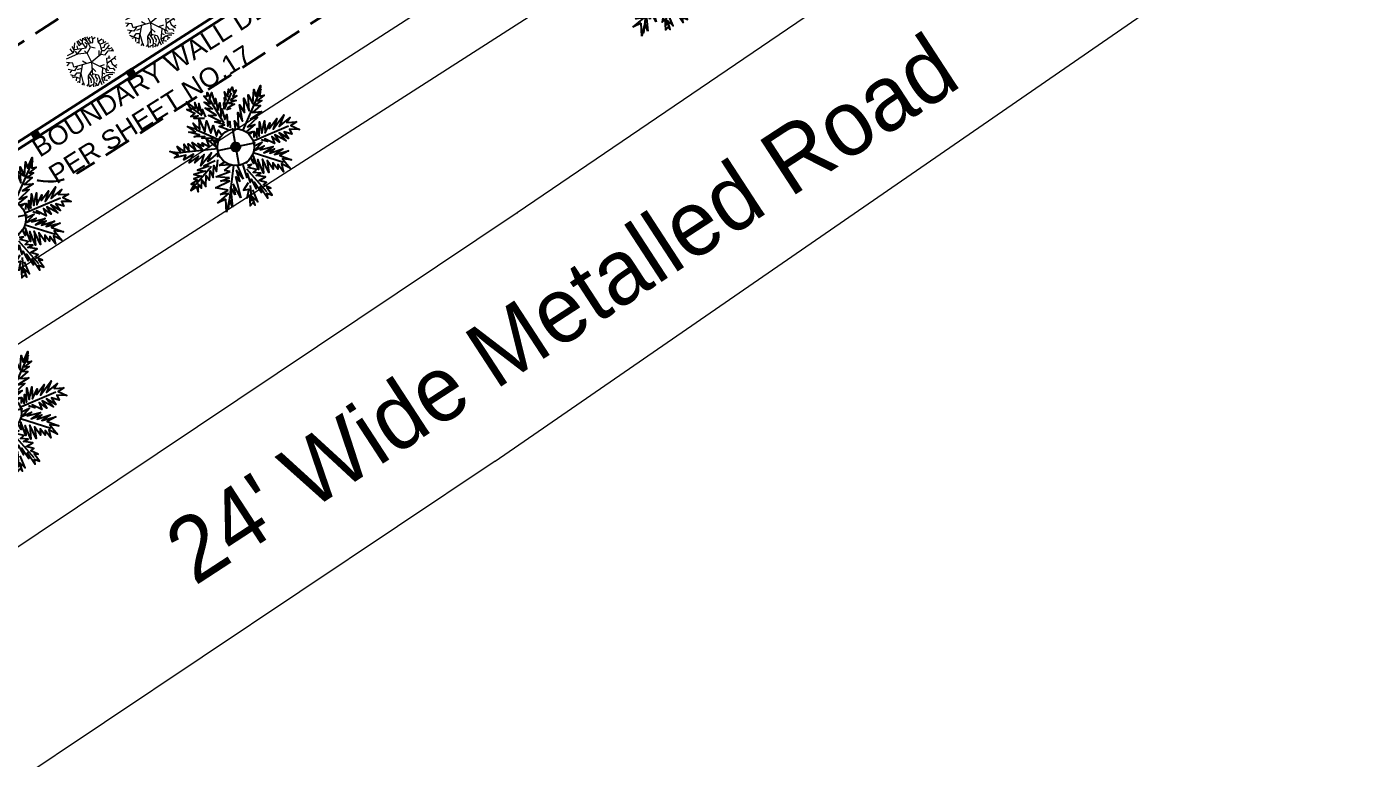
# Model space of a CAD drawing. Header units: millimetres. Extents: x 1898 to 3725, y 783 to 1532.
# Drawn here: x 2037.28 to 2086.4, y 1233.15 to 1260.22 of the extents above; entities that cross this region are included whole.
import ezdxf

# ---------------------------------------------------------------- set-up
doc = ezdxf.new("R2010")
doc.units = ezdxf.units.MM
doc.linetypes.add('DASHED', pattern=[0.75, 0.5, -0.25])
doc.layers.get('0').update_dxf_attribs({"lineweight": 20})
doc.layers.get('Defpoints').update_dxf_attribs({"lineweight": 15})
for name, color, linetype, lineweight in [('COL HATCH', 253, 'Continuous', 13), ('Column', 251, 'Continuous', 30), ('DIM', 6, 'Continuous', 18), ('Hatch', 43, 'Continuous', 13), ('Property Line', 1, 'Continuous', 30), ('RD', 7, 'Continuous', 18), ('TEXT', 7, 'Continuous', 15), ('TR', 92, 'Continuous', 13)]:
    doc.layers.add(name, color=color, linetype=linetype, lineweight=lineweight)
doc.layers.add('PLANTS', color=82, linetype='Continuous')
doc.styles.add('DIM', font='arial.ttf', dxfattribs={"height": 0.5})
doc.styles.add('STYLE9', font='GOTHIC.TTF')
doc.styles.add('Tabrej', font='arial.ttf')
doc.dimstyles.new('Tabrej', dxfattribs={"dimtxt": 4, "dimasz": 0.45, "dimexe": 0.18, "dimexo": 0.0625, "dimgap": 0.09, "dimtad": 0, "dimdec": 3, "dimzin": 0, "dimdsep": 46, "dimtxsty": 'Tabrej', "dimcen": 0, "dimclrd": 256, "dimclre": 256, "dimclrt": 7, "dimaunit": 1, "dimadec": 3, "dimazin": 0, "dimtfac": 1, "dimtdec": 3, "dimtofl": 0, "dimtmove": 0, "dimatfit": 3, "dimfxl": 0, "dimtolj": 1, "dimtzin": 0, "dimlwd": -1, "dimlwe": -1, "dimarcsym": 0})

# ---------------------------------------------------------------- blocks, each defined once
blk = doc.blocks.new('TREE')
at = {"linetype": 'Continuous'}
h = blk.add_hatch(color=256, dxfattribs=at)
h.paths.add_polyline_path([(0.58, -1.88), (0, 0), (-1.9, -0.52, 0.424022)])
h.paths.add_polyline_path([(-0.58, 1.88, 0.328498), (-1.97, 0, 0.067064), (-1.9, -0.52), (0, 0)])
h.paths.add_polyline_path([(-0.58, 1.88), (0, 0), (1.9, 0.52, 0.424022)])
blk.add_hatch(color=256).paths.add_polyline_path([(1.97, 0, 0.067064), (1.9, 0.52), (0, 0), (0.58, -1.88, 0.328498)])
blk.add_line((-2.35, 7.57), (2.35, -7.57), dxfattribs=at)
blk.add_lwpolyline([(-7.65, -2.1), (7.65, 2.1)], dxfattribs=at)
blk.add_circle((0, 0), 1.97, dxfattribs=at)
at = {"layer": 'PLANTS', "linetype": 'ByBlock'}
for p, q in [((-3.6, 7.63), (-11.22, 21.86)), ((1.69, 7.75), (4.63, 21.16)), ((8.86, 5.52), (17.87, 15.03)), ((-7.52, 2.5), (-25.98, 8.63)), ((15.96, 7.75), (22.66, 8.84)), ((5.99, 5.2), (6.39, 5.6)), ((6.39, 5.6), (6.11, 5.06)), ((7.49, 2.61), (7.91, 2.84)), ((7.83, 1.27), (13.45, 4.41)), ((13.45, 4.41), (9.83, 1.06)), ((9.83, 1.06), (14.73, 3.11)), ((12.63, 1.05), (21.55, 4.25)), ((14.73, 3.11), (12.63, 1.05)), ((21.55, 4.25), (15.88, 0.34)), ((15.88, 0.34), (20.6, 1.57)), ((20.6, 1.57), (17.46, -0.62)), ((17.46, -0.62), (25.93, 0.99)), ((25.93, 0.99), (22.47, -0.6)), ((-15.78, -6.29), (-23.18, -3.92)), ((8.58, -6.38), (6.77, -4.13)), ((10.56, -3.87), (7.85, -1.09)), ((7.85, -1.09), (8.58, -6.38)), ((7.92, -0.24), (26.9, -0.82)), ((10.64, -1.4), (10.56, -3.87)), ((13.49, -7.36), (10.64, -1.4)), ((15.23, -5.17), (13.44, -1.41)), ((13.44, -1.41), (13.49, -7.36)), ((18.24, -7.08), (14.7, -1.26)), ((14.7, -1.26), (15.23, -5.17)), ((18.76, -1.63), (18.24, -7.08)), ((21.05, -4.8), (18.76, -1.63)), ((24.8, -5.67), (20.26, -1.15)), ((20.26, -1.15), (21.05, -4.8)), ((22.47, -0.6), (28.26, -1.43)), ((28.26, -1.43), (22.75, -2.18)), ((22.75, -2.18), (24.8, -5.67)), ((-9.72, -5.98), (-19.78, -13.33)), ((-2.45, -7.54), (-5.7, -17.57)), ((1.51, -7.78), (5.13, -26.4)), ((9.36, -9.67), (18.72, -16.39)), ((-12.25, -15.65), (-15.06, -20.59))]:
    blk.add_line(p, q, dxfattribs=at)
for points in [[(-4.86, 7.48), (-7.46, 7.35), (-5.02, 8.74), (-8.79, 8.42), (-5.6, 9.6), (-11.78, 9.24), (-6.95, 10.73), (-12.46, 11.39), (-7.35, 12.04), (-11.81, 13.72), (-9.34, 13.64), (-13.85, 16.49), (-9.13, 15.43), (-15.78, 19.37), (-10.52, 17.87), (-14.89, 22.17), (-12.53, 20.94), (-13.19, 25.16), (-11.48, 22.85), (-10.06, 26.69), (-9.77, 22.46), (-7.83, 23.64), (-8.46, 20.2), (-5.84, 22.4), (-7.79, 18.05), (-4.69, 21.41), (-6.87, 16.37), (-3.88, 18.57), (-5.95, 15.06), (-3.02, 16.5), (-4.75, 12.17), (-3.59, 13.46), (-4.09, 10.6)], [(-1.29, 7.82), (-3.23, 11.18), (0.57, 8.41), (-1.6, 12.22), (0.2, 10.54), (-1.73, 16.08), (1.39, 12.29), (-0.81, 16.68), (1.2, 14.87), (-1.05, 20.27), (1.68, 16.91), (-0.41, 22.82), (1.81, 19.25), (3.24, 24.49), (3.18, 20.56), (6.91, 24.17), (5.33, 20.35), (8.74, 21.55), (5.75, 18.82), (7.77, 18.93), (5.35, 16.6), (8.06, 16.99), (4.59, 13.99), (9.55, 15.18), (4.11, 11.95), (10.1, 12.97), (4.41, 10.01), (8.76, 10.72), (3.17, 8.02), (6.34, 8.38), (3.99, 6.85)], [(7.52, 3.79), (12.67, 5.93), (10.93, 6.02), (14.58, 7.54), (13.13, 7.82), (17.13, 10.44), (14.35, 9.51), (18.54, 12.88), (16.08, 12.07), (20.7, 15.84), (18.5, 15.29), (19.26, 17.53), (16.22, 14.93), (16.24, 16.64), (15.16, 13.39), (14.06, 14.62), (13.37, 11.31), (11.54, 13.94), (11.38, 9.89), (10.21, 11.84), (10.25, 8.54), (8.78, 9.77), (8.23, 6.15), (6.92, 7.52), (7.46, 5.68)], [(14.92, 6.72), (18.25, 5.09), (17.51, 7.21), (21.45, 6.79), (20.08, 7.77), (24.65, 8.49), (23.34, 9.5), (24.21, 10.6), (20.7, 9.13), (22.61, 11.62), (17.73, 9)], [(-7.89, -0.83), (-11.19, -1.57), (-8.32, 0.58), (-14.89, -0.46), (-11.4, 1.95), (-18.37, -0.07), (-15.28, 2.4), (-21.34, 1.57), (-16.06, 4.28), (-22.96, 3.33), (-19.26, 5.6), (-25.4, 5.48), (-22.7, 6.6), (-27.41, 8.18), (-22.85, 8.38), (-23.4, 10.22), (-20.76, 7.41), (-20.99, 9.38), (-18.71, 6.57), (-18.82, 8.96), (-15.59, 5.81), (-16.24, 9.67), (-12.79, 5.28), (-13.54, 8.14), (-9.11, 4.23), (-10.42, 7.37), (-6.93, 3.85)], [(-6.54, 4.48), (-7.38, 6.8), (-5.97, 5.22)], [(-2.35, 7.57), (-2.53, 8.08), (-2, 7.67)], [(-16.04, -6.55), (-18.57, -6.86), (-17.88, -6.21), (-20.79, -6.83), (-19.91, -5.94), (-23.37, -7.02), (-21.39, -5.38), (-24.6, -5.47), (-23.24, -4.68), (-25.6, -3.96), (-23.52, -3.1), (-24.49, -2.03), (-21.74, -3.32), (-22.08, -1.61), (-20.09, -4.1), (-20.01, -1.64), (-18.54, -4.64), (-18.41, -2.3), (-16.57, -4.92), (-16.34, -3.72), (-15.63, -5.42)], [(-7.05, -3.9), (-8.15, -7.98), (-9.09, -5.71), (-10.09, -10.04), (-10.38, -7.58), (-12.49, -12.95), (-12.88, -9.72), (-15.45, -14.7), (-15.51, -11.56), (-18.03, -15.41), (-17.63, -12.66), (-20.68, -15.77), (-20.7, -14.31), (-22.35, -14.41), (-19.96, -12.9), (-22.5, -12.63), (-17.73, -10.64), (-20.14, -10.69), (-15.16, -9.2), (-18.42, -8.64), (-12.72, -7.45), (-15.89, -7.44), (-11.38, -5.71), (-13.72, -5.06), (-8.62, -4.19), (-10.72, -3.59), (-8.07, -3.22)], [(-7.65, -2.1), (-7.78, -2.14), (-7.66, -2.05)], [(-2.17, -7.63), (-1.89, -10.97), (-2.72, -10.21), (-2.44, -14.96), (-3.36, -13.64), (-2.76, -18.26), (-3.89, -16.08), (-4.55, -20.7), (-4.99, -17.86), (-7.01, -21.51), (-6.19, -17.63), (-8.56, -19.2), (-6.09, -16.11), (-10.53, -16.78), (-5.32, -13.87), (-10.13, -13.67), (-4.93, -11.28), (-8.42, -10.52), (-3.96, -8.66), (-6.63, -8.08), (-4.65, -6.42)], [(3.03, -7.32), (7.29, -11.42), (3.47, -10.21), (9.44, -14.28), (4.36, -13.23), (8.37, -17.02), (5.35, -15.62), (8.54, -19.38), (4.77, -17.93), (7.52, -21.87), (5.4, -21.2), (7.02, -25.98), (5.78, -24.43), (4.52, -28.13), (4.63, -23.44), (2, -25.27), (4.14, -21.73), (0.75, -22.26), (3.53, -19.92), (0.52, -20.65), (3.22, -16.87), (-0.21, -18.89), (2.65, -14.09), (-0.01, -16.38), (0.89, -13.94), (-0.55, -14.54), (0.89, -11.28), (-2.36, -12.86), (0.79, -8.38), (-2.05, -9.71), (-0.94, -7.87)], [(-1.25, -7.83), (-1.25, -7.9), (-1.35, -7.81)], [(4.17, -6.74), (4.76, -7.46), (3.68, -7.02)], [(6.74, -8.33), (9.47, -12.94), (9.32, -10.8), (11.43, -15.52), (11.55, -12.08), (13.37, -17), (13.85, -13.55), (15.31, -16.7), (15.79, -15.18), (17.63, -17.66), (17.6, -16.34), (20.41, -17.6), (18.64, -15.32), (20.66, -14.33), (17.42, -14.5), (19.04, -13.09), (15.37, -13.29), (18.13, -11.25), (13.44, -11.66), (15.19, -10.04), (11.2, -10.01), (13.96, -8.49), (8.82, -8.72), (11.26, -7.33), (6.14, -7.25)], [(-11.65, -14.08), (-14.85, -15.78), (-12.96, -15.73), (-17.29, -17.53), (-14.17, -17.41), (-17.51, -19.32), (-14.98, -19), (-17.48, -22.92), (-14.18, -20.59), (-14.28, -22.47), (-12.94, -18.96), (-11.4, -20.53), (-11.91, -17.36), (-10.78, -19.17), (-11.2, -14.63)]]:
    blk.add_lwpolyline(points, dxfattribs=at)
blk.add_circle((0, 0), 7.93, dxfattribs=at)
blk = doc.blocks.new('*D92')
at = {"layer": 'Defpoints', "color": 0, "lineweight": 15, "ltscale": 0.05, "transparency": 16777216}
for p in [(2137.42, 1320.055), (2032.207, 1252.637), (2035.481, 1247.529)]:
    blk.add_point(p, dxfattribs=at)
at = {"layer": 'DIM', "ltscale": 0.05, "transparency": 16777216}
for p, q in [((2137.454, 1320.003), (2140.791, 1314.795)), ((2140.02, 1314.515), (2090.197, 1282.59)), ((2036.154, 1247.961), (2085.978, 1279.886)), ((2032.241, 1252.585), (2035.578, 1247.377))]:
    blk.add_line(p, q, dxfattribs=at)
at = {"layer": 'DIM', "lineweight": 15, "ltscale": 0.05, "transparency": 16777216}
for points in [[(2139.948, 1314.628), (2140.092, 1314.403), (2140.694, 1314.947)], [(2036.082, 1248.073), (2036.226, 1247.848), (2035.481, 1247.529)]]:
    blk.add_solid(points, dxfattribs=at)
at = {"layer": 'DIM', "color": 7, "ltscale": 0.05, "transparency": 16777216, "char_height": 1, "attachment_point": 5, "rotation": 32.6508, "style": 'Tabrej'}
for s, insert in [('\\A1;124.960', (2087.763, 1281.744)), ("\\A1;[410']", (2088.481, 1280.623))]:
    blk.add_mtext(s, dxfattribs=dict(at, insert=insert))
blk = doc.blocks.new('SHRUB4')
for p, q in [((-0.0612, 0.0359), (-0.0796, 0.0512)), ((-0.0275, 0.0542), (-0.0733, 0.0618)), ((-0.0382, 0.0672), (-0.0631, 0.0702)), ((-0.0382, 0.0672), (-0.0402, 0.0855)), ((-0.03, 0.0748), (-0.0382, 0.0672)), ((-0.03, 0.0748), (-0.0135, 0.0939)), ((-0.03, 0.0748), (-0.0294, 0.0885)), ((-0.0039, 0.0618), (-0.03, 0.0748)), ((-0.0281, 0.0557), (-0.0288, 0.0672)), ((-0.0281, 0.055), (-0.0039, 0.0618)), ((0.003, 0.0375), (-0.0275, 0.0542)), ((-0.0167, 0.0702), (-0.0122, 0.081)), ((-0.0058, 0.0756), (-0.0039, 0.0939)), ((0.0088, 0.0779), (-0.0058, 0.0756)), ((-0.0027, 0.0627), (0.0119, 0.0557)), ((0.003, 0.0382), (0.0005, 0.0497)), ((0.003, 0.0779), (0.0018, 0.0947)), ((0.0132, 0.0847), (0.0088, 0.0939)), ((0.0094, 0.0779), (0.0203, 0.0924)), ((0.0119, 0.0557), (0.0094, 0.0779)), ((0.0132, 0.0565), (0.0215, 0.0642)), ((0.0215, 0.0642), (0.0177, 0.0748)), ((0.0272, 0.071), (0.0221, 0.0909)), ((0.0266, 0.0489), (0.0292, 0.0917)), ((0.0266, 0.0497), (0.0393, 0.0375)), ((0.0279, 0.0657), (0.0431, 0.058)), ((0.0368, 0.0764), (0.0355, 0.0885)), ((0.0361, 0.0756), (0.0457, 0.0817)), ((0.0361, 0.0627), (0.0361, 0.0756)), ((0.0431, 0.058), (0.0501, 0.0695)), ((0.0495, 0.0702), (0.0527, 0.0802)), ((0.0501, 0.0695), (0.0609, 0.0702)), ((0.0609, 0.0497), (0.0685, 0.0627)), ((0.0622, 0.039), (0.0609, 0.0497)), ((0.0616, 0.0504), (0.0781, 0.0512)), ((-0.0834, -0.0068), (-0.0917, 0.0038)), ((-0.0784, 0.016), (-0.0905, 0.0123)), ((-0.0713, 0.0092), (-0.0879, 0.026)), ((-0.072, 0.0435), (-0.0847, 0.0397)), ((-0.0542, 0.0168), (-0.0713, 0.0092)), ((-0.0656, 0.0214), (-0.0612, 0.0359)), ((-0.0021, 0.0008), (-0.0656, 0.0213)), ((-0.0453, 0.0023), (-0.0612, 0.0068)), ((-0.0357, 0.0107), (-0.058, -0.0122)), ((-0.0199, 0.0068), (-0.0275, 0.0222)), ((-0.0021, 0.0008), (-0.0256, -0.0412)), ((-0.0014, 0), (0.0341, -0.06)), ((-0.0008, 0.0021), (0.003, 0.0375)), ((-0.0008, 0.0021), (0.0431, 0.0061)), ((0.003, 0.0375), (0.0266, 0.0489)), ((0.0349, 0.0053), (0.0463, 0.0214)), ((0.0431, 0.0061), (0.0546, 0.0153)), ((0.0431, 0.0061), (0.0552, -0.0045)), ((0.0546, 0.0153), (0.0571, 0.0245)), ((0.0546, 0.0153), (0.0628, 0.01)), ((0.0552, -0.0045), (0.073, 0.0015)), ((0.0571, 0.0245), (0.0622, 0.0382)), ((0.0571, 0.0252), (0.0685, 0.0214)), ((0.0622, 0.0382), (0.0768, 0.0367)), ((0.0628, 0.01), (0.0781, 0.013)), ((0.0685, 0.0214), (0.0774, 0.0283)), ((0.073, 0.0015), (0.0914, -0.0099)), ((0.0768, 0.0367), (0.0806, 0.0466)), ((0.0768, 0.0367), (0.0864, 0.0343)), ((0.0774, 0.0283), (0.0902, 0.0252)), ((0.0781, 0.013), (0.0895, 0.0176)), ((0.0781, 0.013), (0.08, 0.0053)), ((0.08, 0.0053), (0.0921, 0.0031)), ((-0.0802, -0.013), (-0.0923, -0.0092)), ((-0.0879, -0.0015), (-0.091, -0.003)), ((-0.0784, -0.0137), (-0.0873, -0.0259)), ((-0.0784, -0.0343), (-0.0873, -0.0328)), ((-0.0701, -0.0022), (-0.0834, -0.0068)), ((-0.0713, -0.0252), (-0.0809, -0.0389)), ((-0.0707, -0.0259), (-0.0802, -0.013)), ((-0.0695, -0.0465), (-0.0777, -0.0489)), ((-0.0681, -0.0465), (-0.0713, -0.0557)), ((-0.0586, -0.0114), (-0.0707, -0.0259)), ((-0.058, -0.0107), (-0.0701, -0.0022)), ((-0.058, -0.0122), (-0.0695, -0.0465)), ((-0.0396, -0.0351), (-0.0548, -0.0602)), ((-0.0154, -0.0237), (-0.0396, -0.0351)), ((-0.0396, -0.0351), (-0.0389, -0.0519)), ((-0.0294, -0.0305), (-0.03, -0.058)), ((-0.0224, -0.0359), (-0.0071, -0.0519)), ((-0.0135, -0.0465), (-0.0199, -0.0504)), ((-0.011, -0.0198), (-0.0071, -0.0374)), ((0.0203, -0.0404), (-0.0033, -0.0702)), ((0.0151, -0.0275), (0.0342, -0.0328)), ((0.031, -0.0534), (0.0463, -0.0335)), ((0.0406, -0.0442), (0.0425, -0.0564)), ((0.0457, -0.0335), (0.0539, -0.0183)), ((0.0463, -0.0335), (0.0768, -0.0328)), ((0.0539, -0.0183), (0.0641, -0.0244)), ((0.0616, -0.0335), (0.0584, -0.0473)), ((0.0584, -0.0473), (0.0647, -0.0664)), ((0.0609, -0.0214), (0.0679, -0.0152)), ((0.0768, -0.0335), (0.0857, -0.0305)), ((0.0768, -0.0328), (0.0788, -0.0404)), ((0.0845, -0.0053), (0.0927, -0.0022)), ((-0.0548, -0.0602), (-0.0644, -0.0634)), ((-0.0555, -0.061), (-0.0586, -0.0709)), ((-0.0516, -0.0702), (-0.0555, -0.0717)), ((-0.0402, -0.0732), (-0.0516, -0.0702)), ((-0.03, -0.058), (-0.0459, -0.0801)), ((-0.0389, -0.0519), (-0.0446, -0.0618)), ((-0.0325, -0.0779), (-0.0396, -0.0817)), ((-0.0357, -0.0664), (-0.03, -0.074)), ((-0.03, -0.074), (-0.0325, -0.0832)), ((-0.011, -0.0725), (-0.03, -0.0854)), ((-0.0186, -0.0618), (-0.0256, -0.0694)), ((-0.0199, -0.0504), (-0.0186, -0.0618)), ((-0.0071, -0.0519), (-0.0147, -0.0892)), ((-0.0033, -0.0702), (-0.0058, -0.0892)), ((-0.0027, -0.0709), (0.0189, -0.0709)), ((0.0082, -0.0725), (0.0005, -0.0801)), ((0.0005, -0.0801), (0.0094, -0.0847)), ((0.0094, -0.0847), (0.0069, -0.0885)), ((0.0107, -0.0549), (0.0158, -0.0626)), ((0.0228, -0.0801), (0.0158, -0.0862)), ((0.0189, -0.0709), (0.0266, -0.0847)), ((0.0196, -0.0709), (0.0297, -0.0732)), ((0.0272, -0.0496), (0.0228, -0.0618)), ((0.0228, -0.0618), (0.0418, -0.0732)), ((0.0297, -0.0732), (0.0393, -0.0801)), ((0.0418, -0.0732), (0.0475, -0.0794)), ((0.0425, -0.0564), (0.0533, -0.0626)), ((0.0533, -0.0626), (0.0533, -0.0725)), ((0.0603, -0.0572), (0.0724, -0.0595))]:
    blk.add_line(p, q)
blk = doc.blocks.new('3445')
at = {"layer": 'COL HATCH'}
h = blk.add_hatch(color=256, dxfattribs=at)
h.dxf.hatch_style = 1
h.paths.add_polyline_path([(1978.654, 1295.006), (1978.884, 1295.006), (1978.884, 1294.776), (1978.654, 1294.776)])
at = {"layer": 'Column'}
for p, q in [((1978.654, 1295.006), (1978.654, 1294.776)), ((1978.884, 1295.006), (1978.654, 1295.006)), ((1978.884, 1294.776), (1978.884, 1295.006)), ((1978.654, 1294.776), (1978.884, 1294.776))]:
    blk.add_line(p, q, dxfattribs=at)
blk = doc.blocks.new('*D629')
at = {"layer": 'Defpoints', "color": 0, "lineweight": 15, "ltscale": 0.05, "transparency": 16777216}
for p in [(2079.317, 1282.97), (2081.353, 1279.808), (2032.207, 1252.637)]:
    blk.add_point(p, dxfattribs=at)
at = {"layer": 'DIM', "ltscale": 0.05, "transparency": 16777216}
for p, q in [((2079.351, 1282.918), (2081.451, 1279.657)), ((2080.68, 1279.375), (2060.271, 1266.234)), ((2034.916, 1249.908), (2055.325, 1263.049)), ((2032.241, 1252.585), (2034.341, 1249.324))]:
    blk.add_line(p, q, dxfattribs=at)
at = {"layer": 'DIM', "lineweight": 15, "ltscale": 0.05, "transparency": 16777216}
for points in [[(2080.608, 1279.487), (2080.753, 1279.263), (2081.353, 1279.808)], [(2034.844, 1250.021), (2034.988, 1249.796), (2034.243, 1249.475)]]:
    blk.add_solid(points, dxfattribs=at)
at = {"layer": 'DIM', "color": 7, "ltscale": 0.05, "transparency": 16777216, "char_height": 1, "attachment_point": 5, "rotation": 32.7765, "style": 'Tabrej'}
for s, insert in [('\\A1;56.031', (2057.473, 1265.147)), ('\\A1;[183\'-10"]', (2058.194, 1264.027))]:
    blk.add_mtext(s, dxfattribs=dict(at, insert=insert))
blk = doc.blocks.new('*D631')
at = {"layer": 'Defpoints', "color": 0, "lineweight": 15, "ltscale": 0.05, "transparency": 16777216}
for p in [(2078.109, 1296.197), (2083.652, 1288.17), (2032.207, 1252.637)]:
    blk.add_point(p, dxfattribs=at)
at = {"layer": 'DIM', "ltscale": 0.05, "transparency": 16777216}
for p, q in [((2083.617, 1288.222), (2078.007, 1296.345)), ((2077.451, 1295.742), (2054.487, 1279.881)), ((2027.322, 1261.118), (2050.285, 1276.979)), ((2032.172, 1252.689), (2026.561, 1260.812))]:
    blk.add_line(p, q, dxfattribs=at)
at = {"layer": 'DIM', "lineweight": 15, "ltscale": 0.05, "transparency": 16777216}
for points in [[(2077.375, 1295.852), (2077.526, 1295.632), (2078.109, 1296.197)], [(2027.246, 1261.228), (2027.398, 1261.009), (2026.664, 1260.664)]]:
    blk.add_solid(points, dxfattribs=at)
at = {"layer": 'DIM', "color": 7, "ltscale": 0.05, "transparency": 16777216, "char_height": 1, "attachment_point": 5, "rotation": 34.6326, "style": 'Tabrej'}
for s, insert in [('\\A1;62.524', (2052.045, 1278.924)), ('\\A1;[205\'-2"]', (2052.802, 1277.829))]:
    blk.add_mtext(s, dxfattribs=dict(at, insert=insert))

msp = doc.modelspace()

# ---------------------------------------------------------------- linework, layer by layer
at = {"layer": 'Hatch', "color": 5, "linetype": 'DASHED', "lineweight": 30, "ltscale": 2}
msp.add_lwpolyline([(2036.3417, 1259.1567), (2045.7967, 1265.2153, -0.4037642), (2048.52, 1264.67), (2049.2002, 1263.6877, -0.4247407), (2048.635, 1260.8651), (2039.18, 1254.8066, -0.4037642), (2036.4567, 1255.3519), (2035.7765, 1256.3342, -0.4247407)], format="xyb", close=True, dxfattribs=at)
at = {"layer": 'Property Line'}
for points in [[(2076.5961, 1281.0807), (2032.2072, 1252.6374), (2025.3242, 1332.5004), (2018.6216, 1403.7153), (2041.8332, 1413.1674), (2039.4665, 1423.8261), (2081.6892, 1434.5174), (2129.6563, 1447.4206), (2132.6412, 1398.1254), (2135.5672, 1351.2114), (2137.4202, 1320.0554), (2094.2316, 1292.3811)], [(2076.472, 1281.2744), (2032.4037, 1253.0364), (2025.5533, 1332.521), (2018.8666, 1403.5667), (2042.0998, 1413.0276), (2039.7394, 1423.6579), (2081.7473, 1434.2948), (2129.4438, 1447.1252), (2132.4116, 1398.1113), (2135.3376, 1351.1974), (2137.1826, 1320.1763), (2094.1079, 1292.575)]]:
    msp.add_lwpolyline(points, dxfattribs=at)
at = {"layer": 'RD'}
for p, q in [((2055.4432, 1253.3264), (1942.1709, 1177.6824)), ((2054.6272, 1244.1424), (1945.8164, 1171.4778))]:
    msp.add_line(p, q, dxfattribs=at)
for points in [[(2165.5821, 1322.9075), (2120.8562, 1295.8544), (2088.0792, 1275.5074), (2055.4432, 1253.3264)], [(2054.6272, 1244.1424), (2089.5192, 1268.2164), (2127.8902, 1292.0274), (2145.9862, 1303.0044), (2169.0542, 1316.9984)]]:
    msp.add_lwpolyline(points, dxfattribs=at)
for p in [(2055.4432, 1253.3264, 100.024), (2055.4432, 1253.3264, 100.024), (2054.6272, 1244.1424, 100.055), (2054.6272, 1244.1424, 100.055)]:
    msp.add_point(p, dxfattribs=at)

# ---------------------------------------------------------------- block references
at = {"layer": 'COL HATCH', "rotation": 32.65078730411573}
for p in [(1073.6846, -899.3468), (1070.155, -901.6084)]:
    msp.add_blockref('3445', p, dxfattribs=at)
at = {"layer": 'PLANTS', "linetype": 'Continuous', "xscale": 0.0857500000023169, "yscale": 0.0857500000023169, "zscale": 0.0857500000023169, "rotation": 264.7590884323987}
for p in [(2060.3932, 1262.2694, 102.237), (2045.0212, 1255.7644, 99.192), (2036.5742, 1253.0984, 100.794), (2036.4072, 1245.9224, 99.589)]:
    msp.add_blockref('TREE', p, dxfattribs=at)
at = {"layer": 'TR', "xscale": 10, "yscale": 10, "zscale": 10, "rotation": 33.62436909168295}
for p in [(2041.8881, 1260.366), (2039.6975, 1258.9092)]:
    msp.add_blockref('SHRUB4', p, dxfattribs=at)

# ---------------------------------------------------------------- texts
at = {"layer": 'TEXT', "style": 'STYLE9'}
msp.add_text("24' Wide Metalled Road", height=2.4, rotation=33.09652, dxfattribs=at).set_placement((2043.5007, 1239.5108))
at = {"layer": 'TEXT', "lineweight": 15, "insert": (2037.3895, 1255.958), "char_height": 0.7, "width": 54.107231, "attachment_point": 1, "rotation": 32.20296, "style": 'DIM'}
msp.add_mtext('BOUNDARY WALL DETAIL AS \\PPER SHEET NO.17', dxfattribs=at)

# ---------------------------------------------------------------- dimensions: what is measured, and where the dimension line sits
at = {"layer": 'DIM', "ltscale": 0.05}
for p1, p2, distance, picture, middle in [((2137.4202, 1320.0554), (2032.2072, 1252.6374), 6.0672, '*D92', (2088.0871, 1281.2379)), ((2032.2072, 1252.6374), (2083.6525, 1288.1703), 9.7546, '*D631', (2052.3862, 1278.4301)), ((2032.2072, 1252.6374), (2079.3171, 1282.9702), -3.7608, '*D629', (2057.7981, 1264.6417))]:
    dim = msp.add_aligned_dim(p1=p1, p2=p2, distance=distance, dimstyle='Tabrej', override={"dimtxt": 1, "dimasz": 0.8, "dimpost": '\\X', "dimarcsym": 1}, dxfattribs=at)
    dim.commit()
    dim.dimension.update_dxf_attribs({"geometry": picture, "text_midpoint": middle})

doc.saveas('drawing.dxf')
